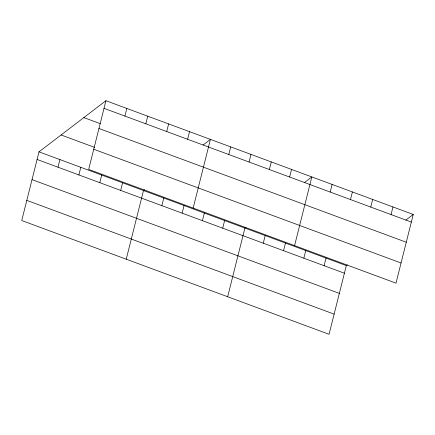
<?xml version="1.0" encoding="UTF-8"?>
<svg xmlns="http://www.w3.org/2000/svg" width="435" height="435" viewBox="0 0 435 435"><rect width="100%" height="100%" fill="white"/><g stroke="black" fill="none" stroke-linecap="round" stroke-linejoin="round"><path stroke-width="0.65" d="M105.928 100.719L88.68 169.4L395.997 283.147L413.25 214.466L105.928 100.719L39.003 151.853L21.75 220.534L329.072 334.281L346.32 265.6L347.375 264.795M57.985 167.203L59.899 159.585M78.882 174.941L80.796 167.323M99.784 182.673L101.698 175.055M124.916 116.069L126.83 108.451M120.68 190.41L122.594 182.792M145.812 123.806L147.726 116.188M126.237 259.211L143.49 190.525L144.545 189.72M166.708 131.539L168.622 123.921M161.858 205.652L163.772 198.034M187.61 139.276L189.524 131.658M182.145 213.161L184.059 205.537M193.167 208.077L210.42 139.39L203.058 145.018M202.427 220.665L204.341 213.047M228.788 154.517L230.702 146.899M222.709 228.174L224.623 220.556M249.07 162.027L250.984 154.403M227.652 296.746L244.905 228.06L245.96 227.26M269.352 169.53L271.266 161.912M263.278 243.187L265.187 235.569M289.639 177.04L291.553 169.422M283.56 250.696L285.474 243.078M294.582 245.612L311.835 176.925L304.473 182.553M303.842 258.2L305.756 250.582M330.203 192.052L332.117 184.435M324.124 265.709L326.038 258.091M350.485 199.562L352.399 191.944M370.772 207.065L372.686 199.447M391.054 214.575L392.968 206.957M405.888 220.088L413.25 214.466M104.019 108.337L411.336 222.084M83.846 117.591L100.311 123.687M98.957 128.488L406.274 242.235M61.09 134.975L94.651 147.4M93.742 149.249L401.059 262.996M39.003 151.853L346.32 265.6M37.089 159.471L344.406 273.218M32.027 179.622L339.349 293.369M26.812 200.383L334.129 314.13"/></g></svg>
